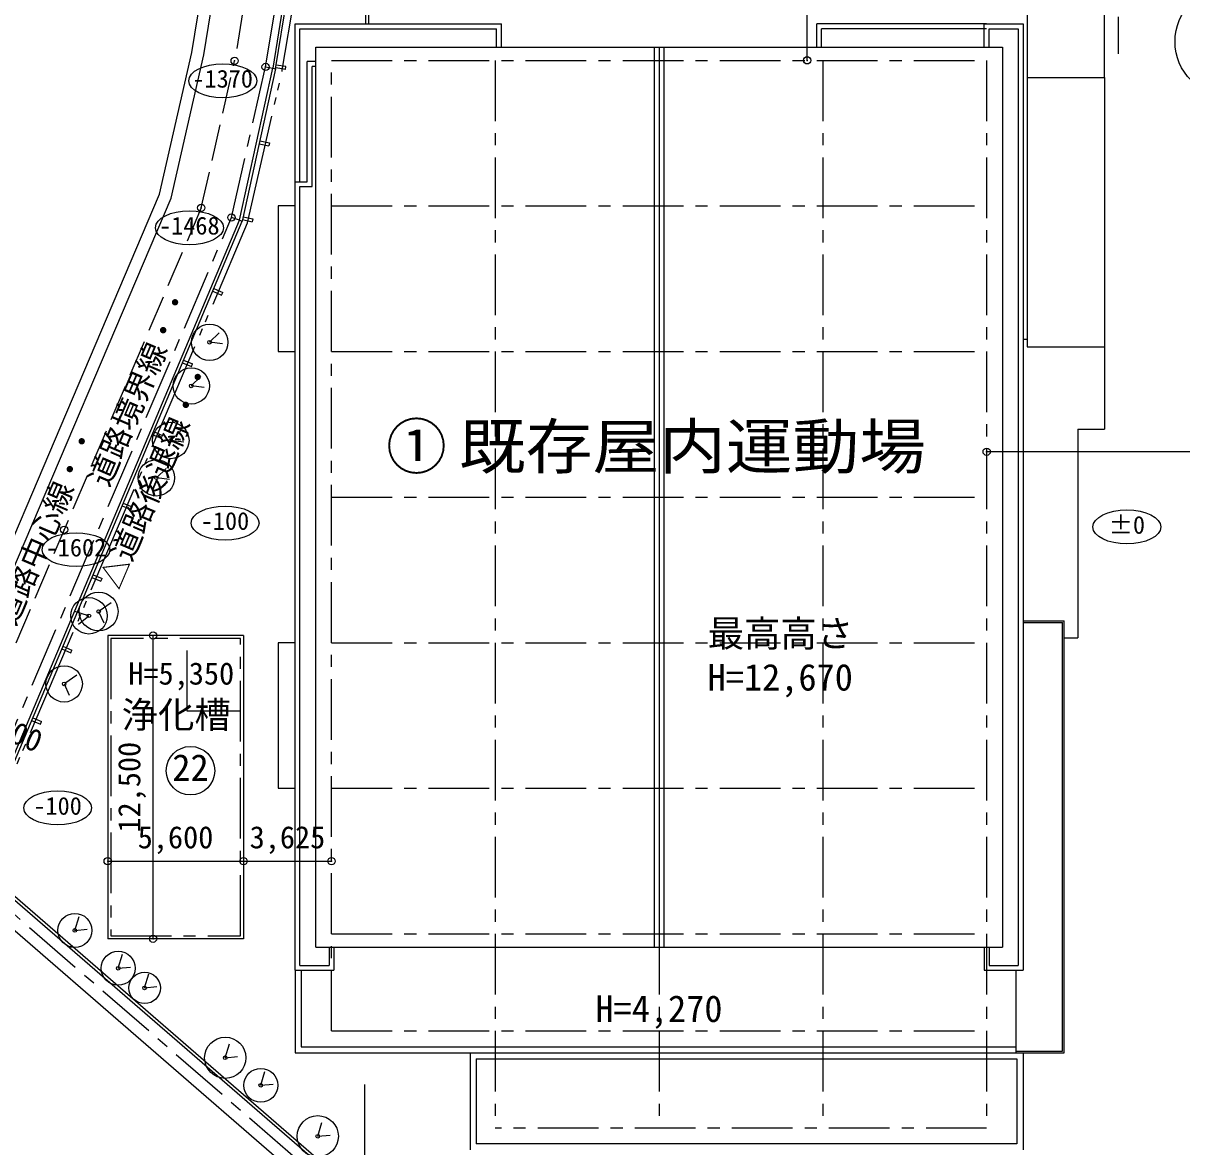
# Model space of a CAD drawing. Units: millimetres at full size, sheet at 1:500. Extents: x -140000 to 140000, y -100000 to 100000.
# Drawn here: x -78747 to -30996, y 16006 to 62313 of the extents above; entities that cross this region are included whole.
import ezdxf
from ezdxf.enums import TextEntityAlignment as Align

# ---------------------------------------------------------------- set-up
doc = ezdxf.new("R2010")
doc.units = ezdxf.units.MM
doc.header["$LTSCALE"] = 500
doc.header["$PDMODE"] = 32
doc.header["$PDSIZE"] = 300
for name, pattern in [('CHAIN1', [8, 5, -1, 1, -1]), ('DASHED1', [1.8, 1.2, -0.6]), ('DASHED3', [4, 3, -1]), ('DOUBLE_CHAIN2', [12.8, 9, -1, 0.6, -0.6, 0.6, -1])]:
    doc.linetypes.add(name, pattern=pattern)
for name, color, linetype in [('2-B', 7, 'Continuous'), ('5-0', 4, 'CHAIN1'), ('5-7', 7, 'Continuous'), ('5-9', 4, 'Continuous'), ('5-A', 3, 'Continuous'), ('5-B', 7, 'Continuous'), ('7-0', 4, 'CHAIN1'), ('7-3', 7, 'Continuous'), ('7-4', 7, 'Continuous'), ('7-9', 4, 'Continuous'), ('7-A', 3, 'Continuous'), ('7-B', 7, 'Continuous'), ('D-8', 7, 'Continuous'), ('D-9', 4, 'Continuous'), ('D-B', 7, 'Continuous'), ('D-D', 4, 'Continuous')]:
    doc.layers.add(name, color=color, linetype=linetype)
doc.styles.add('ＭＳ ゴシック', font='')
doc.styles.get('ＭＳ ゴシック').set_extended_font_data('MS Gothic')

msp = doc.modelspace()

# ---------------------------------------------------------------- linework, layer by layer
at = {"layer": '2-B'}
for p, q in [((-46439.4, 60781.2), (-46439.4, 71781.2)), ((-73394.5, 24581.2), (-73394.5, 37081.2)), ((-75264.4, 27781.2), (-69664.4, 27781.2)), ((-69664.4, 27781.2), (-66039.4, 27781.2))]:
    msp.add_line(p, q, dxfattribs=at)
at = {"layer": '5-0'}
for p, q in [((-33616.9, 82571.2), (-33616.9, 61051.2)), ((-71989.4, 33956.2), (-71989.4, 36956.2)), ((-69789.4, 24706.2), (-69789.4, 36956.2)), ((-69789.4, 33956.2), (-71989.4, 33956.2)), ((-75139.4, 24706.2), (-69789.4, 24706.2))]:
    msp.add_line(p, q, dxfattribs=at)
msp.add_lwpolyline([(-69789.4, 36956.2), (-75139.4, 36956.2), (-75139.4, 24706.2)], dxfattribs=at)
at = {"layer": '5-7', "color": 6}
for p, q in [((-69664.4, 37081.2), (-69664.4, 24581.2)), ((-69664.4, 24581.2), (-75264.4, 24581.2))]:
    msp.add_line(p, q, dxfattribs=at)
msp.add_lwpolyline([(-69664.4, 37081.2), (-75264.4, 37081.2), (-75264.4, 24581.2)], dxfattribs=at)
at = {"layer": '5-9'}
for p, q in [((-64639.4, 64408.7), (-64639.4, 62281.2)), ((-64519.4, 64408.7), (-64519.4, 62281.2))]:
    msp.add_line(p, q, dxfattribs=at)
at = {"layer": '5-A'}
msp.add_circle((-71850, 31507), 1000, dxfattribs=at)
at = {"layer": '5-B'}
msp.add_line((-17539.4, 44652.6), (-39039.4, 44652.6), dxfattribs=at)
for p in [(-46439.4, 60781.2), (-39039.4, 44652.6), (-73394.5, 37081.2), (-75264.4, 27781.2), (-69664.4, 27781.2), (-66039.4, 27781.2), (-73394.5, 24581.2)]:
    msp.add_point(p, dxfattribs=at)
at = {"layer": '7-0'}
for p, q in [((-66039.4, 20781.2), (-66039.4, 60781.2)), ((-66039.4, 60781.2), (-39039.4, 60781.2)), ((-59289.4, 60781.2), (-59289.4, 16781.2)), ((-52539.4, 60781.2), (-52539.4, 16781.2)), ((-45789.4, 60781.2), (-45789.4, 16781.2)), ((-39039.4, 60781.2), (-39039.4, 16781.2)), ((-66039.4, 54781.2), (-39039.4, 54781.2)), ((-66039.4, 48781.2), (-39039.4, 48781.2)), ((-66039.4, 42781.2), (-39039.4, 42781.2)), ((-66039.4, 36781.2), (-39039.4, 36781.2)), ((-66039.4, 30781.2), (-39039.4, 30781.2)), ((-66039.4, 24781.2), (-39039.4, 24781.2)), ((-66039.4, 20781.2), (-39039.4, 20781.2)), ((-39039.4, 16781.2), (-59289.4, 16781.2))]:
    msp.add_line(p, q, dxfattribs=at)
at = {"layer": '7-3'}
for p, q in [((-67539.4, 55781.2), (-67539.4, 62281.2)), ((-67539.4, 62281.2), (-59039.4, 62281.2)), ((-67339.4, 55781.2), (-67339.4, 62081.2)), ((-67339.4, 62081.2), (-59239.4, 62081.2)), ((-59239.4, 61331.2), (-59239.4, 62081.2)), ((-59039.4, 61331.2), (-59039.4, 62281.2)), ((-46039.4, 61331.2), (-46039.4, 62281.2)), ((-39039.4, 62281.2), (-46039.4, 62281.2)), ((-39039.4, 62081.2), (-45839.4, 62081.2)), ((-45839.4, 61331.2), (-45839.4, 62081.2)), ((-52739.4, 61331.2), (-52739.4, 24231.2)), ((-52339.4, 61331.2), (-52339.4, 24231.2)), ((-67539.4, 23281.2), (-67539.4, 19881.2)), ((-67289.4, 23281.2), (-67289.4, 20131.2)), ((-67289.4, 20131.2), (-37839.4, 20131.2)), ((-67539.4, 19881.2), (-37839.4, 19881.2)), ((-60324.4, 19881.2), (-60324.4, 15881.2)), ((-60074.4, 19631.2), (-37789.4, 19631.2)), ((-60074.4, 19631.2), (-60074.4, 16131.2)), ((-37789.4, 19631.2), (-37789.4, 16131.2)), ((-37539.4, 19881.2), (-37539.4, 15881.2)), ((-37789.4, 16131.2), (-60074.4, 16131.2))]:
    msp.add_line(p, q, dxfattribs=at)
at = {"layer": '7-3', "color": 3}
for p, q in [((-39139.4, 62281.2), (-37539.4, 62281.2)), ((-39139.4, 61331.2), (-39139.4, 62281.2)), ((-37739.4, 62081.2), (-37739.4, 23481.2)), ((-37539.4, 62281.2), (-37539.4, 23281.2)), ((-66689.4, 60731.2), (-67039.4, 60731.2)), ((-67039.4, 55781.2), (-67039.4, 60731.2)), ((-66689.4, 60531.2), (-66839.4, 60531.2)), ((-66839.4, 55581.2), (-66839.4, 60531.2)), ((-67539.4, 55781.2), (-67039.4, 55781.2)), ((-67539.4, 23281.2), (-67539.4, 55781.2)), ((-67339.4, 55581.2), (-66839.4, 55581.2)), ((-67339.4, 23481.2), (-67339.4, 55581.2)), ((-66139.4, 24231.2), (-66139.4, 23481.2)), ((-65939.4, 24231.2), (-65939.4, 23281.2)), ((-39139.4, 24231.2), (-39139.4, 23281.2)), ((-38939.4, 24231.2), (-38939.4, 23481.2)), ((-67339.4, 23481.2), (-66139.4, 23481.2)), ((-38939.4, 23481.2), (-37739.4, 23481.2)), ((-67539.4, 23281.2), (-65939.4, 23281.2)), ((-39139.4, 23281.2), (-37539.4, 23281.2))]:
    msp.add_line(p, q, dxfattribs=at)
at = {"layer": '7-3', "color": 6}
for p, q in [((-66689.4, 61331.2), (-38389.4, 61331.2)), ((-66689.4, 24231.2), (-66689.4, 61331.2)), ((-52539.4, 61331.2), (-52539.4, 24231.2)), ((-38389.4, 61331.2), (-38389.4, 24231.2)), ((-66689.4, 24231.2), (-38389.4, 24231.2))]:
    msp.add_line(p, q, dxfattribs=at)
at = {"layer": '7-3', "color": 3}
msp.add_lwpolyline([(-38939.4, 61331.2), (-38939.4, 62081.2), (-37739.4, 62081.2)], dxfattribs=at)
at = {"layer": '7-4'}
for p, q in [((-37376.9, 60081.2), (-37376.9, 48981.2)), ((-37376.9, 49281.2), (-37539.4, 49281.2)), ((-37376.9, 48981.2), (-34176.9, 48981.2)), ((-35276.9, 45581.2), (-35276.9, 36981.2)), ((-35276.9, 45581.2), (-34176.9, 45581.2)), ((-37539.4, 37611.2), (-35909.4, 37611.2)), ((-35909.4, 19951.2), (-35909.4, 37611.2)), ((-35839.4, 36981.2), (-35276.9, 36981.2)), ((-37839.4, 19951.2), (-35909.4, 19951.2))]:
    msp.add_line(p, q, dxfattribs=at)
at = {"layer": '7-4', "color": 3}
for p, q in [((-37539.4, 37681.2), (-35839.4, 37681.2)), ((-37839.4, 23281.2), (-37839.4, 19881.2))]:
    msp.add_line(p, q, dxfattribs=at)
for points in [[(-37376.9, 67671.2), (-37376.9, 60081.2), (-34176.9, 60081.2), (-34176.9, 64471.2)], [(-37839.4, 19881.2), (-35839.4, 19881.2), (-35839.4, 37681.2)]]:
    msp.add_lwpolyline(points, dxfattribs=at)
at = {"layer": '7-4'}
msp.add_lwpolyline([(-34176.9, 60081.2), (-34176.9, 48981.2), (-34176.9, 45581.2)], dxfattribs=at)
at = {"layer": '7-9'}
for points in [[(-67539.4, 54781.2), (-68239.4, 54781.2), (-68239.4, 48781.2), (-67539.4, 48781.2)], [(-67539.4, 36781.2), (-68239.4, 36781.2), (-68239.4, 30781.2), (-67539.4, 30781.2)]]:
    msp.add_lwpolyline(points, dxfattribs=at)
at = {"layer": 'D-8'}
for p, q in [((-71308.1, 61010.8), (-69661.6, 70922.5)), ((-71798.9, 61107.2), (-70976.4, 66058.9)), ((-72648.9, 55106.2), (-71308.1, 61010.8)), ((-83910.6, 28671.5), (-72648.9, 55106.2)), ((-81711.4, 27181), (-39177.3, -9654.3))]:
    msp.add_line(p, q, dxfattribs=at)
at = {"layer": 'D-8', "color": 4, "linetype": 'DASHED3'}
for p in [(-68391.2, 70636.9), (-71407.1, 54704.3)]:
    msp.add_line(p, (-70031.9, 60760.2), dxfattribs=at)
at = {"layer": 'D-8', "linetype": 'CHAIN1'}
for p, q in [((-68755.7, 60509.5), (-67120.9, 70351.2)), ((-70165.2, 54302.4), (-68755.7, 60509.5)), ((-81511.4, 27669.3), (-70165.2, 54302.4)), ((-81511.4, 27669.3), (-38568.4, -9520.2))]:
    msp.add_line(p, q, dxfattribs=at)
at = {"layer": 'D-8', "linetype": 'DOUBLE_CHAIN2'}
for p, q in [((-68068.6, 60374.5), (-66436.8, 70197.4)), ((-69496.6, 54086), (-68068.6, 60374.5)), ((-80955.6, 27188), (-69496.6, 54086))]:
    msp.add_line(p, q, dxfattribs=at)
at = {"layer": 'D-8'}
msp.add_lwpolyline([(-84372, 28864.2), (-73126.5, 55260.8), (-71798.9, 61107.2)], dxfattribs=at)
at = {"layer": 'D-8', "color": 4, "linetype": 'DASHED3'}
msp.add_lwpolyline([(-71407.1, 54704.3), (-82711, 28170.4), (-99172.7, -12030.9)], dxfattribs=at)
at = {"layer": 'D-8', "color": 4}
for p in [(-68755.7, 60509.5), (-70165.2, 54302.4)]:
    msp.add_point(p, dxfattribs=at)
at = {"layer": 'D-9', "color": 7}
for p, q in [((-66876.4, 70297.1), (-68460.9, 60453.6)), ((-68342.9, 60431.2), (-66759, 70271.2)), ((-68342.9, 60431.2), (-69715.4, 54159.6)), ((-67941.8, 60406.5), (-68336.7, 60470.1)), ((-67922.7, 60525), (-68317.6, 60588.6)), ((-67941.8, 60406.5), (-67922.7, 60525)), ((-69018.6, 57343.6), (-68627.8, 57258.1)), ((-68992.9, 57460.8), (-68602.2, 57375.3)), ((-68602.2, 57375.3), (-68627.8, 57258.1)), ((-80874.4, 27712.9), (-69715.4, 54159.6)), ((-69830.2, 54196), (-69715.4, 54159.6)), ((-69702.7, 54217.6), (-69311.9, 54132.1)), ((-69677, 54334.8), (-69286.3, 54249.3)), ((-69286.3, 54249.3), (-69311.9, 54132.1)), ((-70890, 51375.6), (-70521.5, 51220.1)), ((-72134, 48427.4), (-71765.5, 48271.8)), ((-73378.1, 45479.1), (-73009.5, 45323.6)), ((-74622.1, 42530.8), (-74253.5, 42375.3)), ((-75866.1, 39582.5), (-75497.6, 39427)), ((-77110.1, 36634.2), (-76741.6, 36478.7)), ((-78354.1, 33685.9), (-77985.6, 33530.4)), ((-80874.4, 27712.9), (-37925.7, -9481.5)), ((-80825.3, 27829.2), (-37847.1, -9390.8)), ((-76743.3, 24294.1), (-76821.9, 24203.3))]:
    msp.add_line(p, q, dxfattribs=at)
at = {"layer": 'D-9'}
for p, q in [((-68755.7, 60509.5), (-68460.9, 60453.6)), ((-69830.2, 54196), (-70165.2, 54302.4)), ((-64674.4, 18581.2), (-64674.4, 14984.9))]:
    msp.add_line(p, q, dxfattribs=at)
at = {"layer": 'D-9', "color": 7}
for points in [[(-69830.2, 54196), (-68460.9, 60453.6), (-68342.9, 60431.2)], [(-80874.4, 27712.9), (-80985, 27759.6), (-69830.2, 54196)], [(-70936.7, 51265.1), (-70568.1, 51109.6), (-70521.5, 51220.1)], [(-72180.7, 48316.8), (-71812.2, 48161.3), (-71765.5, 48271.8)], [(-73424.7, 45368.5), (-73056.2, 45213), (-73009.5, 45323.6)], [(-74668.7, 42420.2), (-74300.2, 42264.7), (-74253.5, 42375.3)], [(-75912.7, 39471.9), (-75544.2, 39316.4), (-75497.6, 39427)], [(-77156.8, 36523.6), (-76788.2, 36368.1), (-76741.6, 36478.7)], [(-78400.8, 33575.3), (-78032.2, 33419.8), (-77985.6, 33530.4)]]:
    msp.add_lwpolyline(points, dxfattribs=at)
at = {"layer": 'D-B'}
for centre in [(-70521.1, 59938.3), (-71896.3, 53882.5), (-70427.3, 41712.9), (-33258.4, 41552), (-76569.8, 40615.5), (-77325.8, 29971.1)]:
    msp.add_ellipse(centre, major_axis=(1400, 0), ratio=0.5, dxfattribs=at)
for p in [(-70031.9, 60760.2), (-71407.1, 54704.3), (-77059, 41437.4)]:
    msp.add_point(p, dxfattribs=at)
at = {"layer": 'D-D', "linetype": 'DASHED1'}
for p, q in [((-72663, 45115.8), (-72262.7, 45505.8)), ((-72125.5, 45048.4), (-72663, 45115.8)), ((-73258.4, 43576.1), (-72858.1, 43966.1)), ((-72720.9, 43508.8), (-73258.4, 43576.1)), ((-76636.2, 38076.2), (-76037.8, 37889.3)), ((-76473.2, 37546), (-76037.8, 37889.3)), ((-76542.1, 35445.4), (-77058.1, 35085.4)), ((-77058.1, 35085.4), (-76846.8, 34624.9)), ((-76617.8, 24925.6), (-76438.1, 25526.4)), ((-76617.8, 24925.6), (-76109.1, 24977.1)), ((-74830.1, 23364.7), (-74650.4, 23965.6)), ((-74830.1, 23364.7), (-74321.4, 23416.3)), ((-73744.1, 22556.6), (-73564.4, 23157.4)), ((-73744.1, 22556.6), (-73235.4, 22608.1)), ((-70418, 19676.1), (-70238.3, 20276.9)), ((-70418, 19676.1), (-69909.3, 19727.6)), ((-68954.1, 18540.6), (-68774.4, 19141.4)), ((-68954.1, 18540.6), (-68445.4, 18592.1)), ((-66605.6, 16440.6), (-66425.9, 17041.5)), ((-66605.6, 16440.6), (-66096.9, 16492.1))]:
    msp.add_line(p, q, dxfattribs=at)
for points in [[(-70526.6, 49095.1), (-71064.1, 49162.5), (-70663.7, 49552.5)], [(-71284.7, 47298.5), (-71822.2, 47365.9), (-71421.8, 47755.9)], [(-75121, 38427.5), (-75637, 38067.5), (-75425.7, 37607)]]:
    msp.add_lwpolyline(points, dxfattribs=at)
at = {"layer": 'D-D', "color": 7}
for centre, radius in [((-29026.9, 61551.2), 2250), ((-71064.1, 49162.5), 750), ((-71064.1, 49162.5), 75), ((-71822.2, 47365.9), 750), ((-71822.2, 47365.9), 75), ((-72663, 45115.8), 750), ((-72663, 45115.8), 75), ((-73258.4, 43576.1), 750), ((-73258.4, 43576.1), 75), ((-75637, 38067.5), 800), ((-76037.8, 37889.3), 750), ((-76037.8, 37889.3), 75), ((-75637, 38067.5), 75), ((-77058.1, 35085.4), 750), ((-77058.1, 35085.4), 75), ((-76617.8, 24925.6), 700), ((-76617.8, 24925.6), 75), ((-74830.1, 23364.7), 700), ((-74830.1, 23364.7), 75), ((-73744.1, 22556.6), 650), ((-73744.1, 22556.6), 75), ((-70418, 19676.1), 850), ((-70418, 19676.1), 75), ((-68954.1, 18540.6), 700), ((-68954.1, 18540.6), 75), ((-66605.6, 16440.6), 850), ((-66605.6, 16440.6), 75)]:
    msp.add_circle(centre, radius, dxfattribs=at)

# ---------------------------------------------------------------- texts
at = {"layer": '5-A', "style": 'ＭＳ ゴシック'}
for s, p in [('浄化槽', (-74689.4, 32931.2)), ('22', (-72600, 30757))]:
    msp.add_text(s, height=1100, dxfattribs=at).set_placement(p, align=Align.BOTTOM_LEFT)
at = {"layer": '5-B', "style": 'ＭＳ ゴシック'}
for s, p in [('H=5,350', (-74415.2, 34779.5)), ('5,600', (-74026.9, 28031.2)), ('3,625', (-69414.4, 28031.2))]:
    msp.add_text(s, height=916.4, dxfattribs=at).set_placement(p, align=Align.BOTTOM_LEFT)
msp.add_text('12,500', height=916.4, rotation=90, dxfattribs=at).set_placement((-73644.5, 28956.2), align=Align.BOTTOM_LEFT)
at = {"layer": '7-A', "style": 'ＭＳ ゴシック'}
msp.add_text('①', height=1833, dxfattribs=at).set_placement((-63789.4, 43402.6), align=Align.BOTTOM_LEFT)
at = {"layer": '7-A', "style": 'ＭＳ ゴシック', "width": 1.1}
msp.add_text('既存屋内運動場', height=1833, dxfattribs=at).set_placement((-60789.4, 43402.6), align=Align.BOTTOM_LEFT)
at = {"layer": '7-B', "color": 3, "style": 'ＭＳ ゴシック'}
for s, p in [('最高高さ', (-50539.4, 36279.1)), ('H=12,670', (-50539.4, 34479.1)), ('H=4,270', (-55164.4, 20821.3))]:
    msp.add_text(s, height=1100, dxfattribs=at).set_placement(p, align=Align.BOTTOM_LEFT)
at = {"layer": 'D-8', "style": 'ＭＳ ゴシック'}
for s, rotation, p in [('道路境界線・・', 66.925, (-74982.2, 43042.6)), ('△道路後退線・・', 66.925, (-74538.3, 38815)), ('▽道路中心線・・', 66.925, (-79319.2, 36165.9)), ('2,000', 337.123, (-81182.4, 33196))]:
    msp.add_text(s, height=916.4, rotation=rotation, dxfattribs=at).set_placement(p, align=Align.BOTTOM_LEFT)
at = {"layer": 'D-B', "color": 4, "style": 'ＭＳ ゴシック'}
for s, p in [('-1370', (-71771.1, 59438.3)), ('-1468', (-73146.3, 53382.5)), ('-100', (-71427.3, 41212.9)), ('±0', (-34008.4, 41052)), ('-1602', (-77819.8, 40115.5)), ('-100', (-78325.8, 29471.1))]:
    msp.add_text(s, height=733.1, dxfattribs=at).set_placement(p, align=Align.BOTTOM_LEFT)

doc.saveas('drawing.dxf')
